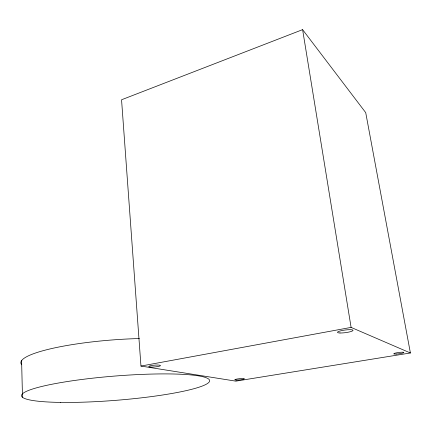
<?xml version="1.0" encoding="UTF-8"?>
<svg xmlns="http://www.w3.org/2000/svg" width="432" height="432" viewBox="0 0 432 432"><rect width="100%" height="100%" fill="white"/><g stroke="black" fill="none" stroke-linecap="round" stroke-linejoin="round"><path stroke-width="0.65" d="M302.605 29.646L121.554 99.77L140.962 366.061L235.84 381.148L410.4 352.976L365.72 112.644L302.605 29.646L351.097 327.402L410.4 352.976M140.962 366.061L351.097 327.402M21.6 360.558L22.491 397.24M21.735 364.786A93.085 15.854 -4.4 0 1 139.412 338.548M396.16 354.067A5.108 0.675 -7.5 0 0 403.861 352.512A5.108 0.675 -7.5 0 0 396.365 352.863A5.108 0.675 -7.5 0 0 396.16 354.067M150.59 367.065A5.886 0.907 -4.9 0 0 160.321 365.785A5.886 0.907 -4.9 0 0 152.933 365.326A5.886 0.907 -4.9 0 0 150.59 367.065M340.006 332.986A7.841 1.328 -7.4 0 0 352.863 330.669A7.841 1.328 -7.4 0 0 342.965 330.345A7.841 1.328 -7.4 0 0 340.006 332.986M236.806 380.09A4.838 0.616 -5.8 0 0 244.339 378.875A4.838 0.616 -5.8 0 0 237.481 378.956A4.838 0.616 -5.8 0 0 236.806 380.09M60.361 402.403A94.354 12.139 -4.6 0 0 209.185 381.969A94.354 12.139 -4.6 0 0 77.398 380.068A94.354 12.139 -4.6 0 0 60.361 402.403"/></g></svg>
